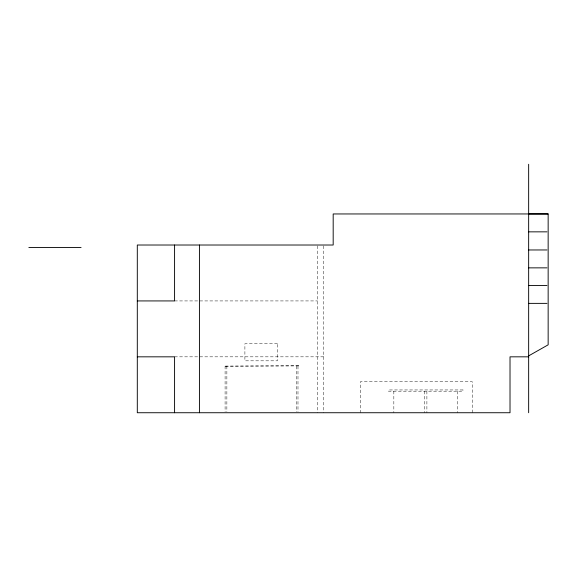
<?xml version="1.0" encoding="UTF-8"?>
<svg xmlns="http://www.w3.org/2000/svg" width="577" height="577" viewBox="0 0 577 577"><rect width="100%" height="100%" fill="white"/><g stroke="black" fill="none" stroke-linecap="round" stroke-linejoin="round"><path stroke-width="0.43" stroke-dasharray="2.88 2.16" d="M174.579 300.927L317.451 300.927M174.579 356.831L323.661 356.831M472.231 412.735L472.231 381.678L360.416 381.678L360.416 412.735M457.597 391.192L457.597 412.735M426.893 391.192L426.893 412.735M424.535 391.192L424.535 412.735M393.839 391.192L393.839 412.735M323.661 245.917L323.661 412.735M317.451 245.903L317.451 412.735M297.984 366.15L297.984 411.841M296.217 366.15L296.217 411.841M226.862 366.15L226.862 411.841M225.095 366.15L225.095 411.841M277.45 343.733L244.9 343.733L244.9 360.82L277.45 360.82L277.45 343.733M298.814 365.84L224.273 366.15L298.814 365.84M462.985 389.951L388.444 389.951L388.444 391.192L462.985 391.192L462.985 389.951"/><path stroke-width="0.87" d="M528.655 355.872L548.15 344.83L548.15 213.952L333.181 213.959L333.181 245.016L137.304 245.016L137.304 412.735L510.018 412.735L510.018 356.831L528.655 356.831M528.655 213.959L548.15 213.952M528.655 231.853L546.96 231.846M28.85 247.54L81.083 247.54M528.655 249.971L546.96 249.964M528.655 267.865L546.96 267.858M528.655 285.478L546.96 285.471M137.304 300.927L174.579 300.927L174.579 245.016M528.655 303.372L546.96 303.372M137.304 356.831L174.579 356.831L174.579 412.735M528.655 164.265L528.655 412.735M199.426 245.016L199.426 412.735"/></g></svg>
